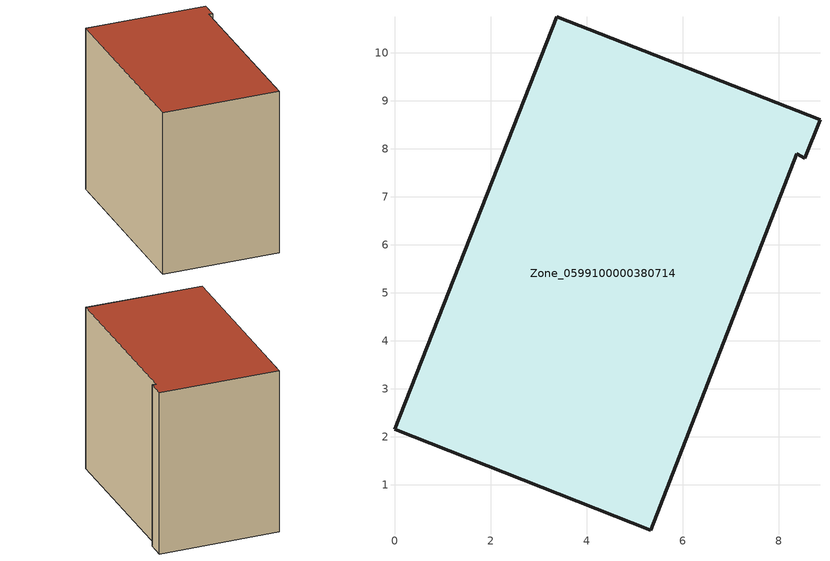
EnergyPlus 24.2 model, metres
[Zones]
Zone_0599100000380714
 floor ground (C_G): 8.55,7.8 8.38,7.9 5.34,0.06 0,2.16 3.38,10.75 8.86,8.6 z3.79
 wall outside (C_F): 8.86,8.6 3.38,10.75 0,2.16 5.34,0.06 8.38,7.9 8.55,7.8 8.86,8.6 z3.79:12.03
 roof outside (C_R): 8.38,7.9 8.55,7.8 8.86,8.6 3.38,10.75 0,2.16 5.34,0.06 z12.03
[BUILDING]
Pand.0599100000380714: North Axis=0; Terrain=City; Loads Convergence Tolerance Value=0.04; Temperature Convergence Tolerance Value=0.4; Solar Distribution=FullExterior; Maximum Number of Warmup Days=25; Minimum Number of Warmup Days=1
[Site:Location]
Rotterdam.The.Hague.AP_ZH_NLD Design_Conditions: Latitude=51.96; Longitude=4.45; Time Zone=1; Elevation=-4.5
[SITE:GROUNDTEMPERATURE:BUILDINGSURFACE]
18, 18, 18, 18, 18, 18, 18, 18, 18, 18, 18, 18
[MATERIAL] Thermal Absorptance=0.9; Solar Absorptance=0.7; Visible Absorptance=0.7
Name | Roughness | Thickness | Conductivity | Density | Specific Heat
G.TC.1992-2005 | MediumSmooth | 0.15 | 0.06 | 540 | 1210
F.TC.1992-2005 | Rough | 0.3 | 0.12 | 1920 | 840
R.TC.1992-2005 | MediumRough | 0.2 | 0.08 | 1500 | 1000
[CONSTRUCTION]
C_G: G.TC.1992-2005
C_F: F.TC.1992-2005
C_R: R.TC.1992-2005
[ZONE]
Zone_0599100000380714: Type=1; Multiplier=1; Ceiling Height=Autocalculate; Volume=Autocalculate; Floor Area=autocalculate; Part of Total Floor Area=Yes
[ZONEINFILTRATION:DESIGNFLOWRATE]
Infil_Zone_0599100000380714: Zone or ZoneList or Space or SpaceList=Zone_0599100000380714; Schedule=AlwaysOn; Design Flow Rate Calculation Method=Flow/Area; Flow Rate per Floor Area=0.0015; Constant Term Coefficient=1; Temperature Term Coefficient=0; Velocity Term Coefficient=0; Velocity Squared Term Coefficient=0
[HVACTEMPLATE:ZONE:IDEALLOADSAIRSYSTEM]
Zone_0599100000380714: Maximum Heating Supply Air Temperature=50; Minimum Cooling Supply Air Temperature=13; Maximum Heating Supply Air Humidity Ratio=0.0156; Minimum Cooling Supply Air Humidity Ratio=0.0077; Heating Limit=NoLimit; Cooling Limit=NoLimit; Dehumidification Control Type=ConstantSensibleHeatRatio; Cooling Sensible Heat Ratio=0.7; Dehumidification Setpoint=60; Humidification Control Type=None; Humidification Setpoint=30; Outdoor Air Method=None; Outdoor Air Flow Rate per Person=0.00944; Outdoor Air Flow Rate per Zone Floor Area=0; Outdoor Air Flow Rate per Zone=0; Demand Controlled Ventilation Type=None; Outdoor Air Economizer Type=NoEconomizer; Heat Recovery Type=None; Sensible Heat Recovery Effectiveness=0.7; Latent Heat Recovery Effectiveness=0.65
[ZONECONTROL:THERMOSTAT]
ThermostatControl_Zone_0599100000380714: Zone or ZoneList=Zone_0599100000380714; Control Type Schedule=DualSetpointControlType; Control 1=Thermostat_Zone_0599100000380714; Temperature Difference Between Cutout And Setpoint=0
[THERMOSTATSETPOINT:DUALSETPOINT]
Thermostat_Zone_0599100000380714: Heating Setpoint Temperature Schedule=HeatingSetpoint_Zone_0599100000380714; Cooling Setpoint Temperature Schedule=CoolingSetpoint_Zone_0599100000380714
[SCHEDULE:COMPACT]
HeatingSetpoint_Zone_0599100000380714: Through: 12/31, For: AllDays, Until: 24:00, 21
CoolingSetpoint_Zone_0599100000380714: Through: 12/31, For: AllDays, Until: 24:00, 24
DualSetpointControlType: Through: 12/31, For: AllDays, Until: 24:00, 4
AlwaysOn: Through: 12/31, For: AllDays, Until: 24:00, 1
